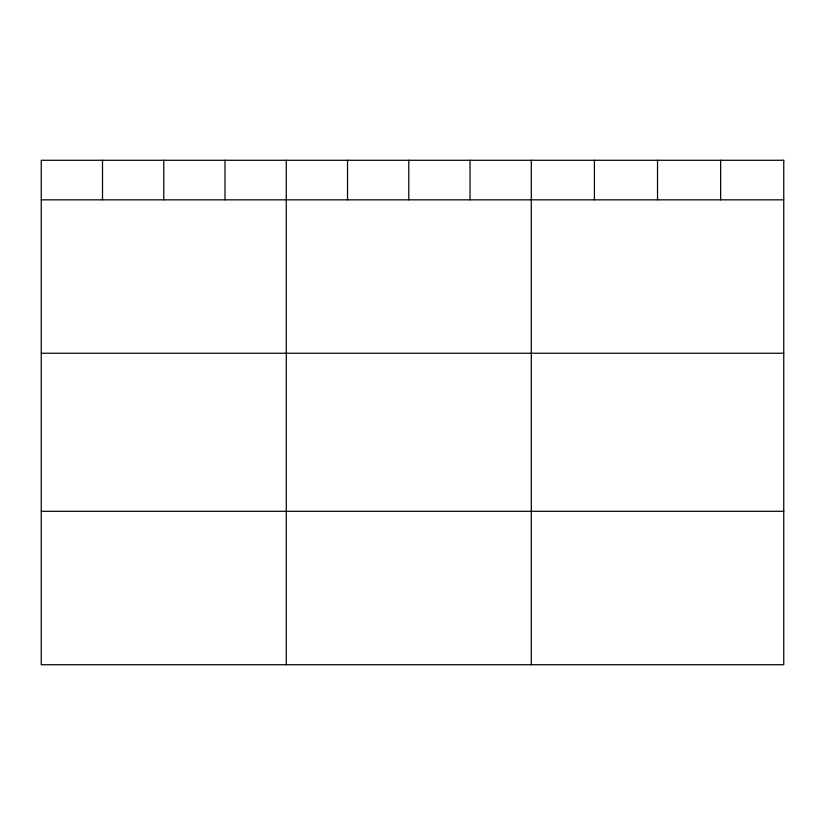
<?xml version="1.0" encoding="UTF-8"?>
<svg xmlns="http://www.w3.org/2000/svg" width="825" height="825" viewBox="0 0 825 825"><rect width="100%" height="100%" fill="white"/><g stroke="black" fill="none" stroke-linecap="round" stroke-linejoin="round"><path stroke-width="1.24" d="M41.25 199.836L783.75 199.836M41.25 353.244L783.75 353.244M41.25 511.304L783.75 511.304M720.637 160.277L720.637 199.836M657.525 160.277L657.525 199.836M594.413 160.277L594.413 199.836M531.3 160.277L531.3 664.723M470.044 160.277L470.044 199.836M408.787 160.277L408.787 199.836M347.531 160.277L347.531 199.836M286.275 160.277L286.275 664.723M225.019 160.277L225.019 199.836M163.763 160.277L163.763 199.836M102.506 160.277L102.506 199.836M783.75 160.277L41.25 160.277L41.25 664.723L783.75 664.723L783.75 160.277"/></g></svg>
